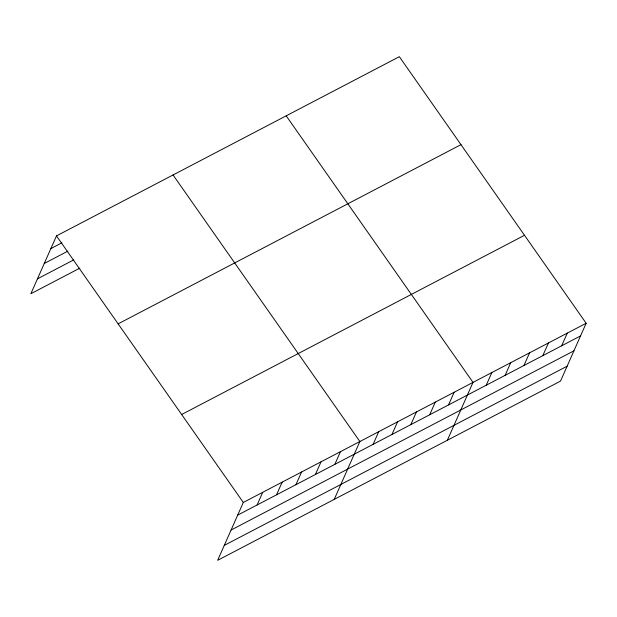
<?xml version="1.0" encoding="UTF-8"?>
<svg xmlns="http://www.w3.org/2000/svg" width="617" height="617" viewBox="0 0 617 617"><rect width="100%" height="100%" fill="white"/><g stroke="black" fill="none" stroke-linecap="round" stroke-linejoin="round"><path stroke-width="0.93" d="M586.15 323.254L243.299 502.454L217.662 560.305L560.514 381.105L586.15 323.254L399.338 56.695L56.486 235.895L30.85 293.746L79.84 268.14M257.104 504.976L262.726 492.297M276.532 494.826L282.154 482.147M295.959 484.669L301.582 471.99M315.395 474.519L321.01 461.832M334.823 464.362L340.437 451.683M334.229 499.377L359.865 441.525L173.053 174.966M373.108 444.348L378.722 431.669M391.965 434.491L397.579 421.812M410.822 424.635L416.436 411.955M429.679 414.778L435.293 402.099M448.536 404.922L454.151 392.242M447.371 440.237L473.008 382.386L286.195 115.834M486.242 385.216L491.865 372.529M505.099 375.36L510.722 362.673M523.956 365.503L529.579 352.816M542.813 355.647L548.436 342.967M561.671 345.79L567.293 333.111M50.864 248.582L61.847 242.836M44.262 263.482L67.916 251.119M37.452 278.845L73.778 259.857M118.132 323.863L460.984 144.656M181.653 414.493L524.504 235.285M237.676 515.133L580.528 335.933M231.074 530.042L573.926 350.842M224.264 545.397L567.123 366.197M56.486 235.895L243.299 502.454"/></g></svg>
